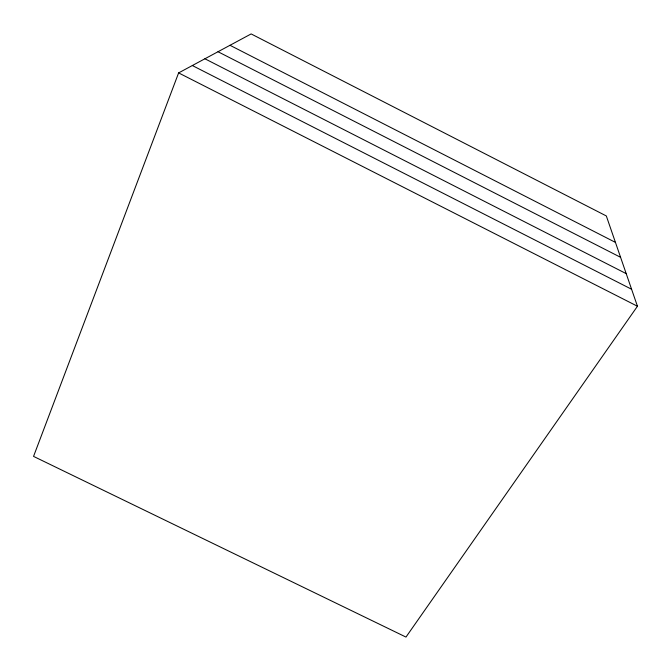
<?xml version="1.0" encoding="UTF-8"?>
<svg xmlns="http://www.w3.org/2000/svg" width="671" height="671" viewBox="0 0 671 671"><rect width="100%" height="100%" fill="white"/><g stroke="black" fill="none" stroke-linecap="round" stroke-linejoin="round"><path stroke-width="1.01" d="M178.62 72.904L33.55 456.389L405.972 637.073L637.45 306.244L606.324 215.953L251.139 33.927L178.62 72.904L637.45 306.244M218.016 51.734L620.583 257.312M204.907 58.78L626.202 273.634M192.334 65.54L631.596 289.251M230.002 45.292L615.424 242.374"/></g></svg>
